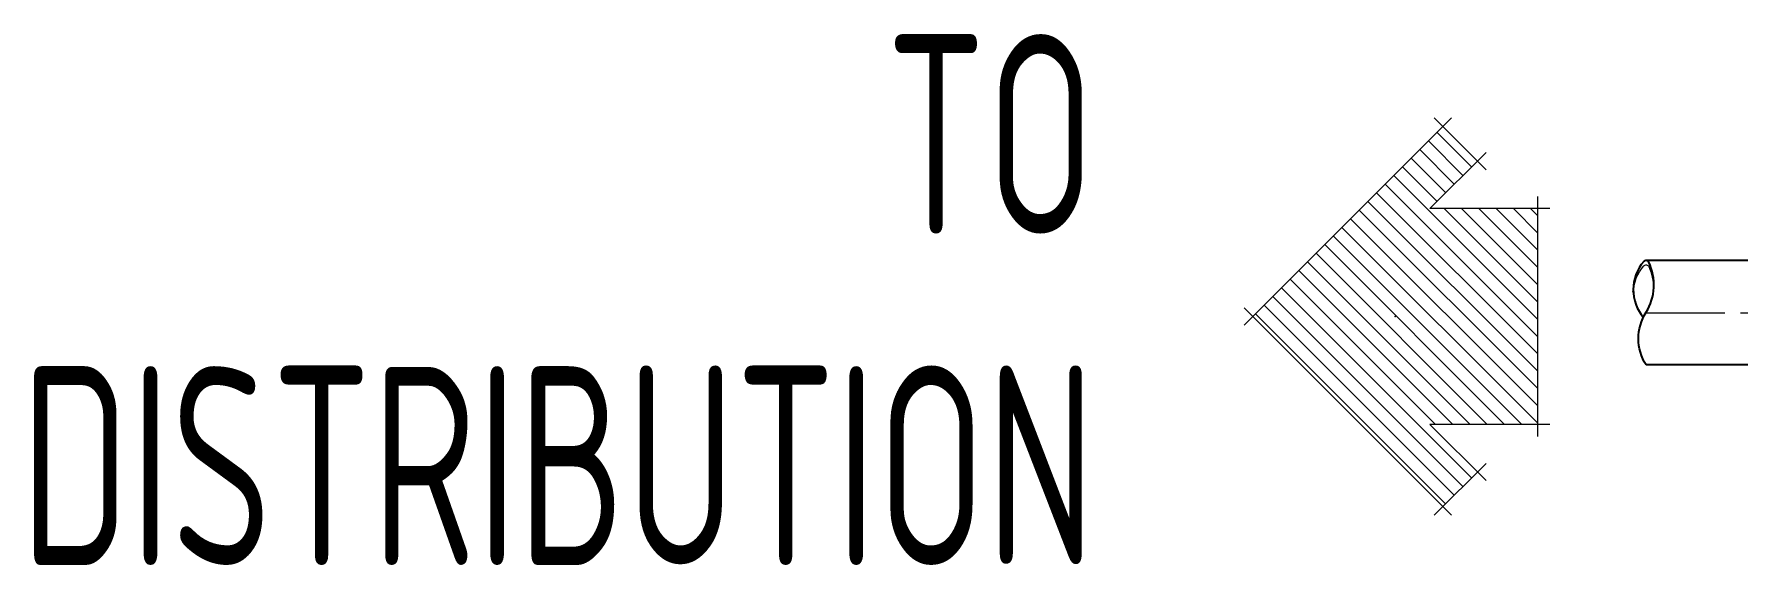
# Model space of a CAD drawing. Header units: inches. Extents: x 167594 to 181104, y -107705 to -91681.
# Drawn here: x 167594 to 168280, y -104970 to -104756 of the extents above; entities that cross this region are included whole.
import ezdxf

# ---------------------------------------------------------------- set-up
doc = ezdxf.new("R2010")
doc.units = ezdxf.units.IN
doc.header["$MEASUREMENT"] = 0
doc.linetypes.add('CENTER', pattern=[50.8, 31.75, -6.35, 6.35, -6.35])
for name, color, linetype, lineweight in [('wsd-As Pipe', 251, 'CENTER', 5), ('wsd-MEP TEXT', 150, 'Continuous', 18), ('wsd-Pl.CHW.Inst.', 7, 'Continuous', 25), ('wsd-SP.Text', 150, 'Continuous', 15)]:
    doc.layers.add(name, color=color, linetype=linetype, lineweight=lineweight)
doc.styles.add('ARCHQUIK', font='ARCHQUIK.SHX', dxfattribs={"width": 0.75})

# ---------------------------------------------------------------- blocks, each defined once
blk = doc.blocks.new('vfdsf')
at = {"color": 0}
blk.add_lwpolyline([(0, 0, 0.289328), (0, 57.5, -0.256759), (-3, 112.2, -0.52737), (2.5, 112.9, -0.371939), (2.7, 51.7)], format="xyb", dxfattribs=at)
at = {"color": 8, "lineweight": 5}
blk.add_lwpolyline([(14.3, 79.3, 0.158036), (2.5, 108.1, 0.52737), (-3, 107.4, 0.101121), (-8.2, 83.5)], format="xyb", dxfattribs=at)
blk = doc.blocks.new('ddeeeffffff')
at = {"layer": 'wsd-As Pipe'}
blk.add_line((-562.16, 1291.04), (135.89, 1291.04), dxfattribs=at)
at = {"layer": 'wsd-Pl.CHW.Inst.', "color": 170}
for p, q in [((11.89, 1312.04), (-562.05, 1312.04)), ((11.89, 1270.04), (-562.05, 1270.04))]:
    blk.add_line(p, q, dxfattribs=at)
at = {"layer": 'wsd-Pl.CHW.Inst.', "color": 170, "xscale": -0.3684210526303607, "yscale": 0.3684210526303607, "zscale": 0.3684210526303607}
blk.add_blockref('vfdsf', (-562.05, 1270.04), dxfattribs=at)
blk = doc.blocks.new('*U60')
at = {"layer": 'wsd-MEP TEXT', "lineweight": 5, "true_color": 0x636466}
h = blk.add_hatch(dxfattribs=at)
h.set_pattern_fill('ANSI31', color=251, scale=40)
h.set_pattern_definition([(45, (-22741.583, -22900.556), (-3.5355339, 3.5355339), [])])
h.paths.add_polyline_path([(0, 58.31), (0, -58.31), (44.17, -58.31), (44.17, -14.15), (63.64, -33.61), (77.78, -19.47)])
h.paths.add_polyline_path([(0, 58.31), (-77.78, -19.47), (-63.64, -33.61), (-44.17, -14.15), (-44.17, -58.31), (0, -58.31)])
at = {"color": 0, "lineweight": -2}
blk.add_point((0, 0), dxfattribs=at)
at = {"layer": 'wsd-MEP TEXT'}
for p, q in [((-81.32, -23.01), (3.54, 61.85)), ((81.32, -23.01), (-3.54, 61.85)), ((-60.1, -37.15), (-81.32, -15.94)), ((-67.18, -37.15), (-44.17, -14.15)), ((-44.17, -63.31), (-44.17, -14.15)), ((67.18, -37.15), (44.17, -14.15)), ((44.17, -63.31), (44.17, -14.15)), ((60.1, -37.15), (81.32, -15.94)), ((-49.17, -58.31), (49.17, -58.31))]:
    blk.add_line(p, q, dxfattribs=at)

msp = doc.modelspace()

# ---------------------------------------------------------------- block references
at = {"color": 0, "lineweight": -2}
msp.add_blockref('ddeeeffffff', (168804.8, -106159.29), dxfattribs=at)
at = {"layer": 'wsd-SP.Text', "xscale": 0.9830399999987071, "yscale": 0.9830399999987071, "zscale": 0.9830399999987071, "rotation": 90}
msp.add_blockref('*U60', (168141.88, -104869.78), dxfattribs=at)

# ---------------------------------------------------------------- texts
at = {"layer": 'wsd-MEP TEXT', "insert": (168021.29, -104756.38), "char_height": 80, "attachment_point": 3, "style": 'ARCHQUIK'}
msp.add_mtext_dynamic_manual_height_columns('TO\\PDISTRIBUTION', width=527.3044, gutter_width=749.21, heights=[0], dxfattribs=at)

doc.saveas('drawing.dxf')
